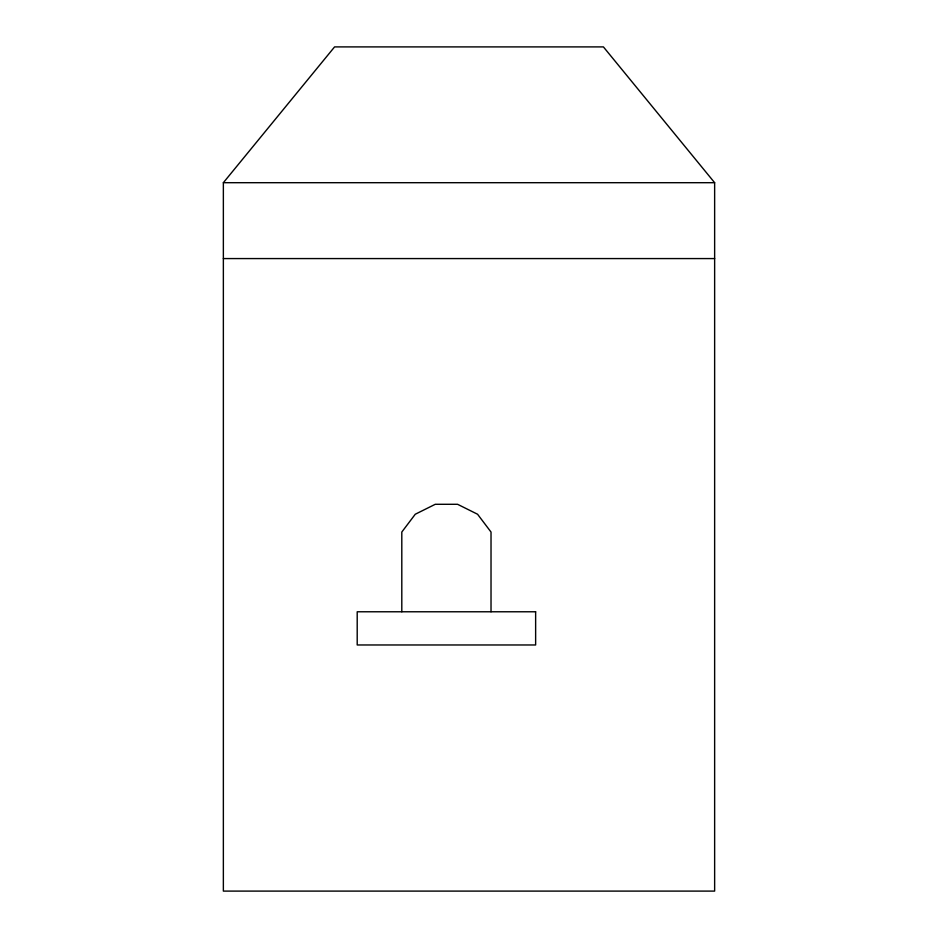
<?xml version="1.0" encoding="UTF-8"?>
<svg xmlns="http://www.w3.org/2000/svg" width="938" height="938" viewBox="0 0 938 938"><rect width="100%" height="100%" fill="white"/><g stroke="black" fill="none" stroke-linecap="round" stroke-linejoin="round"><path stroke-width="1.41" d="M223.361 182.699L334.585 46.9L603.415 46.9L714.639 182.699L714.639 891.1L223.361 891.1L223.361 182.699L714.639 182.699M223.361 258.571L714.639 258.571M491.02 611.775L491.02 532.045L477.559 514.235L457.58 504.292L435.255 504.292L415.264 514.235L401.804 532.045L401.804 611.775M535.633 611.775L357.202 611.775L357.202 644.969L535.633 644.969L535.633 611.775"/></g></svg>
